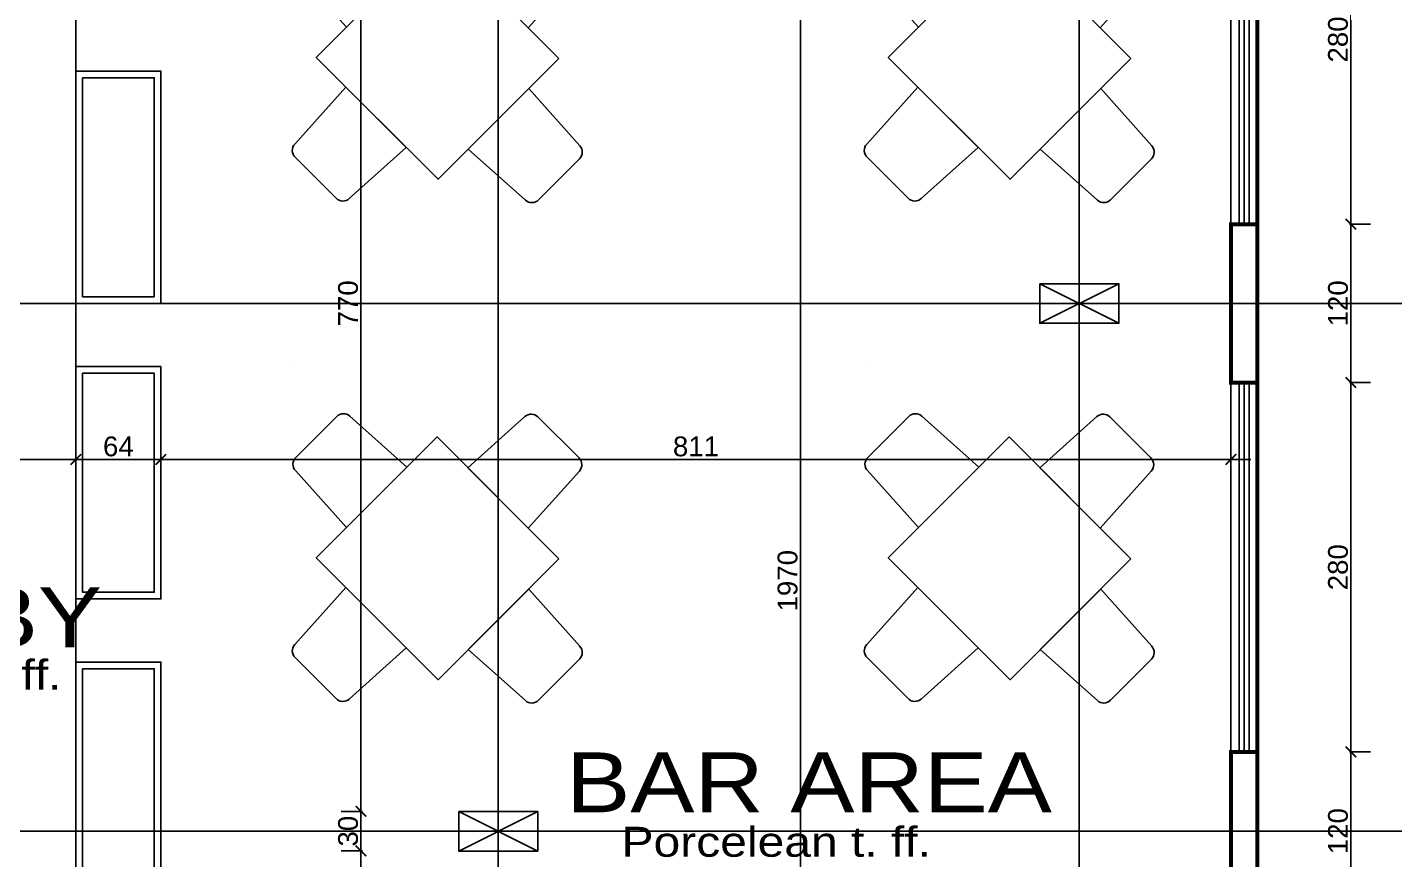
# Model space of a CAD drawing. Extents: x 250879 to 348495, y -51522 to -9360.
# Drawn here: x 298255 to 299291, y -22314 to -21684 of the extents above; entities that cross this region are included whole.
import ezdxf

# ---------------------------------------------------------------- set-up
doc = ezdxf.new("R2010")
doc.units = 0
doc.layers.get('0').update_dxf_attribs({"linetype": 'CONTINUOUS'})
doc.layers.get('DEFPOINTS').update_dxf_attribs({"color": 9, "linetype": 'CONTINUOUS'})
doc.layers.add('A-text finishing', color=6, linetype='CONTINUOUS', lineweight=13)
doc.layers.add('A-text function', color=30, linetype='CONTINUOUS', lineweight=20)
for name, color, linetype in [('AXIS', 1, 'CONTINUOUS'), ('COLUMN', 5, 'CONTINUOUS'), ('FURNITURE', 4, 'CONTINUOUS'), ('HATCH', 8, 'CONTINUOUS'), ('WALL', 7, 'CONTINUOUS'), ('WALL1', 2, 'CONTINUOUS')]:
    doc.layers.add(name, color=color, linetype=linetype)
doc.styles.add('ARIAL', font='BOD_CR.TTF', dxfattribs={"width": 1.2})
doc.styles.get("Standard").update_dxf_attribs({"font": 'sanss___.ttf', "height": 15})
doc.dimstyles.new('STANDARD$0', dxfattribs={"dimscale": 0, "dimtxt": 12, "dimasz": 8, "dimexe": 15, "dimexo": 0.0625, "dimgap": 2, "dimtad": 1, "dimdec": 0, "dimzin": 0, "dimdsep": 46, "dimtxsty": 'Standard', "dimblk1": 'ARCHTICK', "dimblk2": 'ARCHTICK', "dimsah": 1, "dimcen": 0.09, "dimdle": 15, "dimclrd": 3, "dimclre": 3, "dimclrt": 3, "dimazin": 0, "dimtfac": 1, "dimtdec": 0, "dimtofl": 0, "dimtmove": 1, "dimatfit": 3, "dimldrblk": 'ARCHTICK', "dimfxl": 1.0455, "dimfxlon": 1, "dimtolj": 1, "dimtzin": 0, "dimarcsym": 0})

# ---------------------------------------------------------------- blocks, each defined once
blk = doc.blocks.new('T')
at = {"layer": 'FURNITURE'}
for p, q in [((59.79, 45), (29.25, 45)), ((24.26, 40.28), (22.02, 0)), ((67.02, 0), (64.78, 40.28)), ((67.02, 0), (22.02, 0)), ((0, -22.5), (-40.28, -24.74)), ((0, -22.5), (0, -67.5)), ((90.71, -22.5), (130.99, -24.74)), ((90.71, -22.5), (90.71, -67.5)), ((-45, -29.73), (-45, -60.27)), ((135.71, -29.73), (135.71, -60.27)), ((-40.28, -65.26), (0, -67.5)), ((130.99, -65.26), (90.71, -67.5)), ((67.86, -90), (22.86, -90)), ((25.09, -130.28), (22.86, -90)), ((67.86, -90), (65.62, -130.28)), ((60.63, -135), (30.09, -135))]:
    blk.add_line(p, q, dxfattribs=at)
blk.add_lwpolyline([(90.71, -90), (0, -90), (0, 0), (90.71, 0)], close=True, dxfattribs=at)
for centre, start, end in [((29.25, 40), 90, 176.82017), ((59.79, 40), 3.17983, 90), ((-40, -29.73), 93.17983, 180), ((130.71, -29.73), 0, 86.82017), ((-40, -60.27), 180, 266.82017), ((130.71, -60.27), 273.17983, 0), ((30.09, -130), 183.17983, 270), ((60.63, -130), 270, 356.82017)]:
    blk.add_arc(centre, 5, start, end, dxfattribs=at)
at = {"layer": 'WALL'}
for p, q in [((-81.29, -65), (-81.29, -65)), ((124.22, -65), (124.22, -65))]:
    blk.add_line(p, q, dxfattribs=at)
blk = doc.blocks.new('COLUMN')
at = {"layer": 'AXIS'}
for p, q in [((236924.7, -9644.3), (236984.7, -9674.3)), ((236984.7, -9644.3), (236924.7, -9674.3))]:
    blk.add_line(p, q, dxfattribs=at)
at = {"layer": 'COLUMN'}
blk.add_lwpolyline([(236924.7, -9644.3), (236984.7, -9644.3), (236984.7, -9674.3), (236924.7, -9674.3)], close=True, dxfattribs=at)
blk = doc.blocks.new('AXISG')
at = {"layer": 'AXIS'}
for p, q in [((306715.5, -23682.8), (306715.5, -19766.8)), ((307035.7, -19949.2), (307035.7, -23531.7)), ((305587.5, -21892.8), (307936.9, -21892.8)), ((305587.5, -22292.8), (307936.9, -22292.8))]:
    blk.add_line(p, q, dxfattribs=at)
at = {"layer": 'WALL', "linetype": 'Continuous'}
for p in [(70521.5, -12233.6), (70081, -12633.6)]:
    blk.add_blockref('COLUMN', p, dxfattribs=at)
blk = doc.blocks.new('_ARCHTICK')
at = {"color": 0, "linetype": 'ByBlock', "const_width": 0.15}
blk.add_lwpolyline([(-0.5, -0.5), (0.5, 0.5)], dxfattribs=at)
blk = doc.blocks.new('*D554')
at = {"layer": 'DEFPOINTS', "color": 0, "linetype": 'Continuous', "transparency": 16777216}
for p in [(299187, -22232.8), (299257.9, -22232.8), (299187, -22352.8)]:
    blk.add_point(p, dxfattribs=at)
at = {"layer": 'WALL', "color": 3, "linetype": 'Continuous', "lineweight": -2, "transparency": 16777216}
for p, q in [((299257.9, -22367.8), (299257.9, -22217.8)), ((299256.9, -22232.8), (299272.9, -22232.8)), ((299256.9, -22352.8), (299272.9, -22352.8))]:
    blk.add_line(p, q, dxfattribs=at)
at = {"layer": 'WALL', "color": 3, "linetype": 'Continuous', "lineweight": -2, "transparency": 16777216, "xscale": 8, "yscale": 8, "zscale": 8}
for p, rotation in [((299257.9, -22232.8), 90), ((299257.9, -22352.8), 270)]:
    blk.add_blockref('_ARCHTICK', p, dxfattribs=dict(at, rotation=rotation))
at = {"layer": 'WALL', "color": 3, "linetype": 'Continuous', "transparency": 16777216, "insert": (299248.2, -22292.8), "char_height": 15, "attachment_point": 5, "rotation": 90}
blk.add_mtext('\\A1;120', dxfattribs=at)
blk = doc.blocks.new('*D555')
at = {"layer": 'DEFPOINTS', "color": 0, "linetype": 'Continuous', "transparency": 16777216}
for p in [(299187, -21952.8), (299257.9, -21952.8), (299187, -22232.8)]:
    blk.add_point(p, dxfattribs=at)
at = {"layer": 'WALL', "color": 3, "linetype": 'Continuous', "lineweight": -2, "transparency": 16777216}
for p, q in [((299257.9, -22247.8), (299257.9, -21937.8)), ((299256.9, -21952.8), (299272.9, -21952.8)), ((299256.9, -22232.8), (299272.9, -22232.8))]:
    blk.add_line(p, q, dxfattribs=at)
at = {"layer": 'WALL', "color": 3, "linetype": 'Continuous', "lineweight": -2, "transparency": 16777216, "xscale": 8, "yscale": 8, "zscale": 8}
for p, rotation in [((299257.9, -21952.8), 90), ((299257.9, -22232.8), 270)]:
    blk.add_blockref('_ARCHTICK', p, dxfattribs=dict(at, rotation=rotation))
at = {"layer": 'WALL', "color": 3, "linetype": 'Continuous', "transparency": 16777216, "insert": (299248.2, -22092.8), "char_height": 15, "attachment_point": 5, "rotation": 90}
blk.add_mtext('\\A1;280', dxfattribs=at)
blk = doc.blocks.new('*D556')
at = {"layer": 'DEFPOINTS', "color": 0, "linetype": 'Continuous', "transparency": 16777216}
for p in [(299187, -21832.8), (299257.9, -21832.8), (299187, -21952.8)]:
    blk.add_point(p, dxfattribs=at)
at = {"layer": 'WALL', "color": 3, "linetype": 'Continuous', "lineweight": -2, "transparency": 16777216}
for p, q in [((299257.9, -21967.8), (299257.9, -21817.8)), ((299256.9, -21832.8), (299272.9, -21832.8)), ((299256.9, -21952.8), (299272.9, -21952.8))]:
    blk.add_line(p, q, dxfattribs=at)
at = {"layer": 'WALL', "color": 3, "linetype": 'Continuous', "lineweight": -2, "transparency": 16777216, "xscale": 8, "yscale": 8, "zscale": 8}
for p, rotation in [((299257.9, -21832.8), 90), ((299257.9, -21952.8), 270)]:
    blk.add_blockref('_ARCHTICK', p, dxfattribs=dict(at, rotation=rotation))
at = {"layer": 'WALL', "color": 3, "linetype": 'Continuous', "transparency": 16777216, "insert": (299248.2, -21892.8), "char_height": 15, "attachment_point": 5, "rotation": 90}
blk.add_mtext('\\A1;120', dxfattribs=at)
blk = doc.blocks.new('*D557')
at = {"layer": 'DEFPOINTS', "color": 0, "linetype": 'Continuous', "transparency": 16777216}
for p in [(299187, -21552.8), (299257.9, -21552.8), (299187, -21832.8)]:
    blk.add_point(p, dxfattribs=at)
at = {"layer": 'WALL', "color": 3, "linetype": 'Continuous', "lineweight": -2, "transparency": 16777216}
for p, q in [((299257.9, -21847.8), (299257.9, -21537.8)), ((299256.9, -21552.8), (299272.9, -21552.8)), ((299256.9, -21832.8), (299272.9, -21832.8))]:
    blk.add_line(p, q, dxfattribs=at)
at = {"layer": 'WALL', "color": 3, "linetype": 'Continuous', "lineweight": -2, "transparency": 16777216, "xscale": 8, "yscale": 8, "zscale": 8}
for p, rotation in [((299257.9, -21552.8), 90), ((299257.9, -21832.8), 270)]:
    blk.add_blockref('_ARCHTICK', p, dxfattribs=dict(at, rotation=rotation))
at = {"layer": 'WALL', "color": 3, "linetype": 'Continuous', "transparency": 16777216, "insert": (299248.2, -21692.8), "char_height": 15, "attachment_point": 5, "rotation": 90}
blk.add_mtext('\\A1;280', dxfattribs=at)
blk = doc.blocks.new('*D591')
at = {"layer": 'DEFPOINTS', "color": 0, "linetype": 'Continuous', "transparency": 16777216}
for p in [(299012, -21117.8), (298840.6, -23088.2), (298847.5, -23088.2)]:
    blk.add_point(p, dxfattribs=at)
at = {"layer": 'WALL', "color": 3, "linetype": 'Continuous', "lineweight": -2, "transparency": 16777216}
for p, q in [((298840.6, -21102.8), (298840.6, -23103.2)), ((298841.7, -21117.8), (298825.6, -21117.8)), ((298841.7, -23088.2), (298825.6, -23088.2))]:
    blk.add_line(p, q, dxfattribs=at)
at = {"layer": 'WALL', "color": 3, "linetype": 'Continuous', "lineweight": -2, "transparency": 16777216, "xscale": 8, "yscale": 8, "zscale": 8}
for p, rotation in [((298840.6, -21117.8), 90), ((298840.6, -23088.2), 270)]:
    blk.add_blockref('_ARCHTICK', p, dxfattribs=dict(at, rotation=rotation))
at = {"layer": 'WALL', "color": 3, "linetype": 'Continuous', "transparency": 16777216, "insert": (298830.9, -22103), "char_height": 15, "attachment_point": 5, "rotation": 90}
blk.add_mtext('\\A1;1970', dxfattribs=at)
blk = doc.blocks.new('*D624')
at = {"layer": 'DEFPOINTS', "color": 0, "linetype": 'Continuous', "transparency": 16777216}
for p in [(298291.3, -22011.1), (298291.3, -22017.2), (297778.9, -22030.1)]:
    blk.add_point(p, dxfattribs=at)
at = {"layer": 'WALL', "color": 3, "linetype": 'Continuous', "lineweight": -2, "transparency": 16777216}
for p, q in [((297778.9, -22012.1), (297778.9, -21996.1)), ((298291.3, -22012.1), (298291.3, -21996.1)), ((297763.9, -22011.1), (298306.3, -22011.1))]:
    blk.add_line(p, q, dxfattribs=at)
at = {"layer": 'WALL', "color": 3, "linetype": 'Continuous', "lineweight": -2, "transparency": 16777216, "xscale": 8, "yscale": 8, "zscale": 8, "rotation": 180}
blk.add_blockref('_ARCHTICK', (297778.9, -22011.1), dxfattribs=at)
at = {"layer": 'WALL', "color": 3, "linetype": 'Continuous', "lineweight": -2, "transparency": 16777216, "xscale": 8, "yscale": 8, "zscale": 8}
blk.add_blockref('_ARCHTICK', (298291.3, -22011.1), dxfattribs=at)
at = {"layer": 'WALL', "color": 3, "linetype": 'Continuous', "transparency": 16777216, "insert": (298035.1, -22001.3), "char_height": 15, "attachment_point": 5}
blk.add_mtext('\\A1;512', dxfattribs=at)
blk = doc.blocks.new('*D625')
at = {"layer": 'DEFPOINTS', "color": 0, "linetype": 'Continuous', "transparency": 16777216}
for p in [(298355.7, -22011.1), (298291.3, -22017.2), (298355.7, -22021.5)]:
    blk.add_point(p, dxfattribs=at)
at = {"layer": 'WALL', "color": 3, "linetype": 'Continuous', "lineweight": -2, "transparency": 16777216}
for p, q in [((298291.3, -22012.1), (298291.3, -21996.1)), ((298355.7, -22012.1), (298355.7, -21996.1)), ((298276.3, -22011.1), (298370.7, -22011.1))]:
    blk.add_line(p, q, dxfattribs=at)
at = {"layer": 'WALL', "color": 3, "linetype": 'Continuous', "lineweight": -2, "transparency": 16777216, "xscale": 8, "yscale": 8, "zscale": 8, "rotation": 180}
blk.add_blockref('_ARCHTICK', (298291.3, -22011.1), dxfattribs=at)
at = {"layer": 'WALL', "color": 3, "linetype": 'Continuous', "lineweight": -2, "transparency": 16777216, "xscale": 8, "yscale": 8, "zscale": 8}
blk.add_blockref('_ARCHTICK', (298355.7, -22011.1), dxfattribs=at)
at = {"layer": 'WALL', "color": 3, "linetype": 'Continuous', "transparency": 16777216, "insert": (298323.5, -22001.3), "char_height": 15, "attachment_point": 5}
blk.add_mtext('\\A1;64', dxfattribs=at)
blk = doc.blocks.new('*D626')
at = {"layer": 'DEFPOINTS', "color": 0, "linetype": 'Continuous', "transparency": 16777216}
for p in [(299167, -22011.1), (298355.7, -22021.5), (299167, -22052.2)]:
    blk.add_point(p, dxfattribs=at)
at = {"layer": 'WALL', "color": 3, "linetype": 'Continuous', "lineweight": -2, "transparency": 16777216}
for p, q in [((298355.7, -22012.1), (298355.7, -21996.1)), ((299167, -22012.1), (299167, -21996.1)), ((298340.7, -22011.1), (299182, -22011.1))]:
    blk.add_line(p, q, dxfattribs=at)
at = {"layer": 'WALL', "color": 3, "linetype": 'Continuous', "lineweight": -2, "transparency": 16777216, "xscale": 8, "yscale": 8, "zscale": 8, "rotation": 180}
blk.add_blockref('_ARCHTICK', (298355.7, -22011.1), dxfattribs=at)
at = {"layer": 'WALL', "color": 3, "linetype": 'Continuous', "lineweight": -2, "transparency": 16777216, "xscale": 8, "yscale": 8, "zscale": 8}
blk.add_blockref('_ARCHTICK', (299167, -22011.1), dxfattribs=at)
at = {"layer": 'WALL', "color": 3, "linetype": 'Continuous', "transparency": 16777216, "insert": (298761.4, -22001.3), "char_height": 15, "attachment_point": 5}
blk.add_mtext('\\A1;811', dxfattribs=at)
blk = doc.blocks.new('*D655')
at = {"layer": 'DEFPOINTS', "color": 0, "linetype": 'Continuous', "transparency": 16777216}
for p in [(298507.4, -22307.8), (298581.5, -22307.8), (298463.2, -23038)]:
    blk.add_point(p, dxfattribs=at)
at = {"layer": 'WALL', "color": 3, "linetype": 'Continuous', "lineweight": -2, "transparency": 16777216}
for p, q in [((298507.4, -23053), (298507.4, -22292.8)), ((298508.5, -22307.8), (298492.4, -22307.8)), ((298506.4, -23038), (298522.4, -23038))]:
    blk.add_line(p, q, dxfattribs=at)
at = {"layer": 'WALL', "color": 3, "linetype": 'Continuous', "lineweight": -2, "transparency": 16777216, "xscale": 8, "yscale": 8, "zscale": 8}
for p, rotation in [((298507.4, -22307.8), 90), ((298507.4, -23038), 270)]:
    blk.add_blockref('_ARCHTICK', p, dxfattribs=dict(at, rotation=rotation))
at = {"layer": 'WALL', "color": 3, "linetype": 'Continuous', "transparency": 16777216, "insert": (298497.7, -22672.9), "char_height": 15, "attachment_point": 5, "rotation": 90}
blk.add_mtext('\\A1;730', dxfattribs=at)
blk = doc.blocks.new('*D656')
at = {"layer": 'DEFPOINTS', "color": 0, "linetype": 'Continuous', "transparency": 16777216}
for p in [(298507.4, -22277.8), (298581.5, -22277.8), (298581.5, -22307.8)]:
    blk.add_point(p, dxfattribs=at)
at = {"layer": 'WALL', "color": 3, "linetype": 'Continuous', "lineweight": -2, "transparency": 16777216}
for p, q in [((298507.4, -22322.8), (298507.4, -22262.8)), ((298508.5, -22277.8), (298492.4, -22277.8)), ((298508.5, -22307.8), (298492.4, -22307.8))]:
    blk.add_line(p, q, dxfattribs=at)
at = {"layer": 'WALL', "color": 3, "linetype": 'Continuous', "lineweight": -2, "transparency": 16777216, "xscale": 8, "yscale": 8, "zscale": 8}
for p, rotation in [((298507.4, -22277.8), 90), ((298507.4, -22307.8), 270)]:
    blk.add_blockref('_ARCHTICK', p, dxfattribs=dict(at, rotation=rotation))
at = {"layer": 'WALL', "color": 3, "linetype": 'Continuous', "transparency": 16777216, "insert": (298497.7, -22292.8), "char_height": 15, "attachment_point": 5, "rotation": 90}
blk.add_mtext('\\A1;30', dxfattribs=at)
blk = doc.blocks.new('*D657')
at = {"layer": 'DEFPOINTS', "color": 0, "linetype": 'Continuous', "transparency": 16777216}
for p in [(298507.4, -21507.8), (298581.5, -21507.8), (298581.5, -22277.8)]:
    blk.add_point(p, dxfattribs=at)
at = {"layer": 'WALL', "color": 3, "linetype": 'Continuous', "lineweight": -2, "transparency": 16777216}
for p, q in [((298507.4, -22292.8), (298507.4, -21492.8)), ((298508.5, -21507.8), (298492.4, -21507.8)), ((298508.5, -22277.8), (298492.4, -22277.8))]:
    blk.add_line(p, q, dxfattribs=at)
at = {"layer": 'WALL', "color": 3, "linetype": 'Continuous', "lineweight": -2, "transparency": 16777216, "xscale": 8, "yscale": 8, "zscale": 8}
for p, rotation in [((298507.4, -21507.8), 90), ((298507.4, -22277.8), 270)]:
    blk.add_blockref('_ARCHTICK', p, dxfattribs=dict(at, rotation=rotation))
at = {"layer": 'WALL', "color": 3, "linetype": 'Continuous', "transparency": 16777216, "insert": (298497.7, -21892.8), "char_height": 15, "attachment_point": 5, "rotation": 90}
blk.add_mtext('\\A1;770', dxfattribs=at)

msp = doc.modelspace()

# ---------------------------------------------------------------- linework, layer by layer
at = {"layer": 'AXIS'}
for p, q in [((298611.48874, -19501.49474), (298611.48874, -23531.69157)), ((299051.96562, -19501.49474), (299051.96562, -23524.12587)), ((297206.55726, -21892.83296), (299512.71044, -21892.83296)), ((297416.32472, -22292.83296), (299512.71044, -22292.83296))]:
    msp.add_line(p, q, dxfattribs=at)
at = {"layer": 'FURNITURE', "ltscale": 3}
for points in [[(299166.96562, -21552.83296), (299186.96562, -21552.83296), (299186.96562, -21832.83296), (299166.96562, -21832.83296)], [(299180.79456, -21832.83296), (299173.13668, -21832.83296), (299173.13668, -21552.83296), (299180.79456, -21552.83296)], [(298291.32928, -21716.77557), (298355.7465, -21716.77557), (298355.7465, -21892.83296), (298291.32928, -21892.83296)], [(298296.32928, -21721.77557), (298350.7465, -21721.77557), (298350.7465, -21887.83296), (298296.32928, -21887.83296)], [(298291.32928, -21940.71818), (298355.7465, -21940.71818), (298355.7465, -22116.77557), (298291.32928, -22116.77557)], [(298296.32928, -21945.71818), (298350.7465, -21945.71818), (298350.7465, -22111.77557), (298296.32928, -22111.77557)], [(299166.96562, -21952.83296), (299186.96562, -21952.83296), (299186.96562, -22232.83296), (299166.96562, -22232.83296)], [(299180.79456, -22232.83296), (299173.13668, -22232.83296), (299173.13668, -21952.83296), (299180.79456, -21952.83296)], [(298291.32928, -22164.66079), (298355.7465, -22164.66079), (298355.7465, -22340.71818), (298291.32928, -22340.71818)], [(298296.32928, -22169.66079), (298350.7465, -22169.66079), (298350.7465, -22335.71818), (298296.32928, -22335.71818)]]:
    msp.add_lwpolyline(points, close=True, dxfattribs=at)
at = {"layer": 'HATCH', "linetype": 'ByBlock', "ltscale": 3}
msp.add_line((298291.32928, -23698.96373), (298291.32928, -19082.03511), dxfattribs=at)
at = {"layer": 'WALL', "color": 4, "linetype": 'Continuous', "const_width": 3}
msp.add_lwpolyline([(297395.69294, -23108.16214), (297395.69294, -21900.33296), (297326.26182, -21900.33296), (297326.26182, -21477.83296), (297395.69294, -21477.83296), (297395.69294, -20272.66838), (297510.69294, -20272.66838), (297510.69294, -20157.66838), (299071.96562, -20157.66838), (299071.96562, -20272.66838), (299186.96562, -20272.66838), (299186.96562, -23108.16214), (298581.48874, -23108.16214), (298581.48874, -23053.01579), (298001.16982, -23053.01579), (298001.16982, -23108.16214)], close=True, dxfattribs=at)
at = {"layer": 'WALL', "linetype": 'Continuous', "const_width": 3}
for points in [[(299186.96562, -21892.83296), (299186.96562, -21832.83296), (299166.96562, -21832.83296), (299166.96562, -21892.83296), (299166.96562, -21952.83296), (299186.96562, -21952.83296), (299186.96562, -21892.83296)], [(299186.96562, -22292.83296), (299186.96562, -22232.83296), (299166.96562, -22232.83296), (299166.96562, -22292.83296), (299166.96562, -22352.83296), (299186.96562, -22352.83296), (299186.96562, -22292.83296)]]:
    msp.add_lwpolyline(points, dxfattribs=at)
at = {"layer": 'WALL', "linetype": 'Continuous'}
for points in [[(299166.96562, -21832.83296), (299186.96562, -21832.83296), (299186.96562, -21952.83296), (299166.96562, -21952.83296)], [(299166.96562, -22232.83296), (299186.96562, -22232.83296), (299186.96562, -22352.83296), (299166.96562, -22352.83296)]]:
    msp.add_lwpolyline(points, close=True, dxfattribs=at)
at = {"layer": 'WALL1'}
for p, q in [((299176.96562, -21552.83296), (299176.96562, -21832.83296)), ((299176.96562, -21952.83296), (299176.96562, -22232.83296))]:
    msp.add_line(p, q, dxfattribs=at)

# ---------------------------------------------------------------- block references
at = {"layer": 'WALL', "linetype": 'Continuous'}
msp.add_blockref('AXISG', (-8424.19082, 0), dxfattribs=at)
at = {"layer": 'WALL1', "xscale": -1.440000000011356, "yscale": 1.440000000002328, "zscale": 1.44, "rotation": 134.9999999999999}
for p in [(298473.53845, -21706.4089), (298907.14371, -21706.4089), (298473.53845, -22085.69004), (298907.14371, -22085.69004)]:
    msp.add_blockref('T', p, dxfattribs=at)

# ---------------------------------------------------------------- texts
at = {"layer": 'A-text finishing', "style": 'ARIAL', "width": 1.2}
for s, p in [('Cerramic t. ff.', (298061.97397, -22185.68187)), ('Porcelean t. ff.', (298704.97984, -22312.20789))]:
    msp.add_text(s, height=22.68, dxfattribs=at).set_placement(p)
at = {"layer": 'A-text function', "char_height": 45.36, "width": 1374.19264, "attachment_point": 1, "style": 'ARIAL'}
for s, insert in [('LOBBY', (298068.354, -22108.06529)), ('BAR AREA', (298663.08779, -22233.11984))]:
    msp.add_mtext(s, dxfattribs=dict(at, insert=insert))

# ---------------------------------------------------------------- dimensions: what is measured, and where the dimension line sits
at = {"layer": 'WALL', "linetype": 'Continuous'}
for base, p1, p2, picture, middle in [((298840.6496, -23088.16214), (299011.96562, -21117.83296), (298847.46916, -23088.16214), '*D591', (298830.92326, -22102.99755)), ((298507.40597, -21507.83296), (298581.48874, -22277.83296), (298581.48874, -21507.83296), '*D657', (298497.67963, -21892.83296)), ((299257.94939, -21552.83296), (299186.96562, -21832.83296), (299186.96562, -21552.83296), '*D557', (299248.22306, -21692.83296)), ((299257.94939, -21832.83296), (299186.96562, -21952.83296), (299186.96562, -21832.83296), '*D556', (299248.22306, -21892.83296)), ((299257.94939, -21952.83296), (299186.96562, -22232.83296), (299186.96562, -21952.83296), '*D555', (299248.22306, -22092.83296)), ((299257.94939, -22232.83296), (299186.96562, -22352.83296), (299186.96562, -22232.83296), '*D554', (299248.22306, -22292.83296)), ((298507.40597, -22277.83296), (298581.48874, -22307.83296), (298581.48874, -22277.83296), '*D656', (298497.66934, -22292.83296)), ((298507.40597, -22307.83296), (298463.1735, -23038.01579), (298581.48874, -22307.83296), '*D655', (298497.66934, -22672.92438))]:
    dim = msp.add_linear_dim(base=base, p1=p1, p2=p2, angle=90, dimstyle='STANDARD$0', override={"dimscale": 1}, dxfattribs=at)
    dim.commit()
    dim.dimension.update_dxf_attribs({"geometry": picture, "text_midpoint": middle})
for base, p1, p2, picture, middle in [((298291.32928, -22011.05315), (297778.94635, -22030.12214), (298291.32928, -22017.16423), '*D624', (298035.13781, -22001.32681)), ((298355.7465, -22011.05315), (298291.32928, -22017.16423), (298355.7465, -22021.45557), '*D625', (298323.53789, -22001.31653)), ((299166.96562, -22011.05315), (298355.7465, -22021.45557), (299166.96562, -22052.24211), '*D626', (298761.35606, -22001.32681))]:
    dim = msp.add_linear_dim(base=base, p1=p1, p2=p2, dimstyle='STANDARD$0', override={"dimscale": 1}, dxfattribs=at)
    dim.commit()
    dim.dimension.update_dxf_attribs({"geometry": picture, "text_midpoint": middle})

doc.saveas('drawing.dxf')
